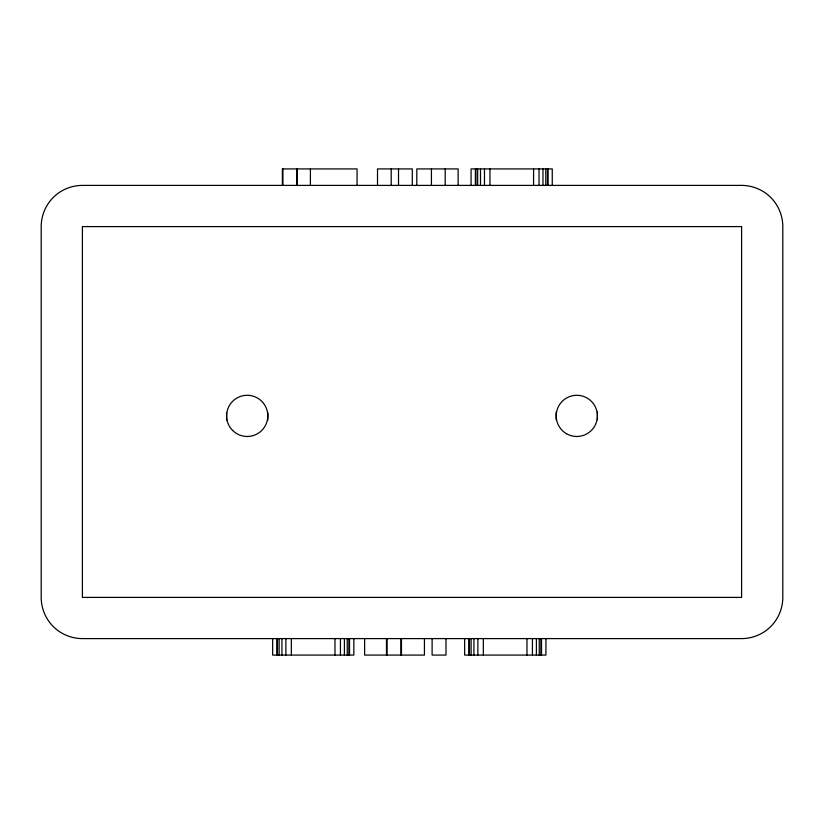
<?xml version="1.0" encoding="UTF-8"?>
<svg xmlns="http://www.w3.org/2000/svg" width="824" height="824" viewBox="0 0 824 824"><rect width="100%" height="100%" fill="white"/><g stroke="black" fill="none" stroke-linecap="round" stroke-linejoin="round"><path stroke-width="1.24" d="M597.4 412.041L597.4 419.746M556.2 412.041L556.2 419.746M552.255 185.4L552.255 168.92L471.071 168.92L471.071 185.4M548.042 168.92L548.042 185.4M547.476 168.92L547.476 185.4M545.921 638.6L545.921 655.08L464.643 655.08L464.643 638.6M545.787 168.92L545.787 185.4M542.975 168.92L542.975 185.4M541.512 638.6L541.512 655.08M540.946 638.6L540.946 655.08M539.246 638.6L539.246 655.08M539.04 168.92L539.04 185.4M536.403 638.6L536.403 655.08M533.571 168.92L533.571 185.4M532.428 638.6L532.428 655.08M526.958 638.6L526.958 655.08M489.95 168.92L489.95 185.4M484.481 168.92L484.481 185.4M483.327 638.6L483.327 655.08M480.505 168.92L480.505 185.4M477.868 638.6L477.868 655.08M477.663 168.92L477.663 185.4M475.953 168.92L475.953 185.4M475.386 168.92L475.386 185.4M473.924 638.6L473.924 655.08M471.112 638.6L471.112 655.08M469.433 638.6L469.433 655.08M468.866 638.6L468.866 655.08M458.134 185.4L458.134 168.92L416.8 168.92L416.8 185.4M445.99 638.6L445.99 655.08L432.116 655.08L432.116 638.6M445.197 168.92L445.197 185.4M431.426 168.92L431.426 185.4M424.432 638.6L424.432 655.08L364.62 655.08L364.62 638.6M412.299 185.4L412.299 168.92L377.516 168.92L377.516 185.4M401.463 638.6L401.463 655.08M400.907 638.6L400.907 655.08M398.517 168.92L398.517 185.4M391.204 168.92L391.204 185.4M387.033 638.6L387.033 655.08M386.477 638.6L386.477 655.08M357.08 185.4L357.08 168.92L282.375 168.92L282.375 185.4M353.846 638.6L353.846 655.08L272.662 655.08L272.662 638.6M349.531 638.6L349.531 655.08M348.964 638.6L348.964 655.08M347.254 638.6L347.254 655.08M344.411 638.6L344.411 655.08M340.436 638.6L340.436 655.08M334.977 638.6L334.977 655.08M310.401 168.92L310.401 185.4M296.99 168.92L296.99 185.4M296.805 168.92L296.805 185.4M291.346 638.6L291.346 655.08M285.877 638.6L285.877 655.08M282.931 168.92L282.931 185.4M281.942 638.6L281.942 655.08M279.13 638.6L279.13 655.08M277.441 638.6L277.441 655.08M276.885 638.6L276.885 655.08M267.8 412.639L267.8 420.343M226.6 412.639L226.6 420.343M741.6 185.4L82.4 185.4A41.2 41.2 0 0 0 41.2 226.6L41.2 597.4A41.2 41.2 0 0 0 82.4 638.6L741.6 638.6A41.2 41.2 0 0 0 782.8 597.4L782.8 226.6A41.2 41.2 0 0 0 741.6 185.4M741.6 226.6L82.4 226.6L82.4 597.4L741.6 597.4L741.6 226.6M232.636 430.447A20.6 20.6 0 0 0 267.1 421.219A20.6 20.6 0 0 0 241.865 395.983A20.6 20.6 0 0 0 232.636 430.447M566.5 433.723A20.6 20.6 0 0 0 597.4 415.883A20.6 20.6 0 0 0 566.5 398.043A20.6 20.6 0 0 0 566.5 433.723"/></g></svg>
